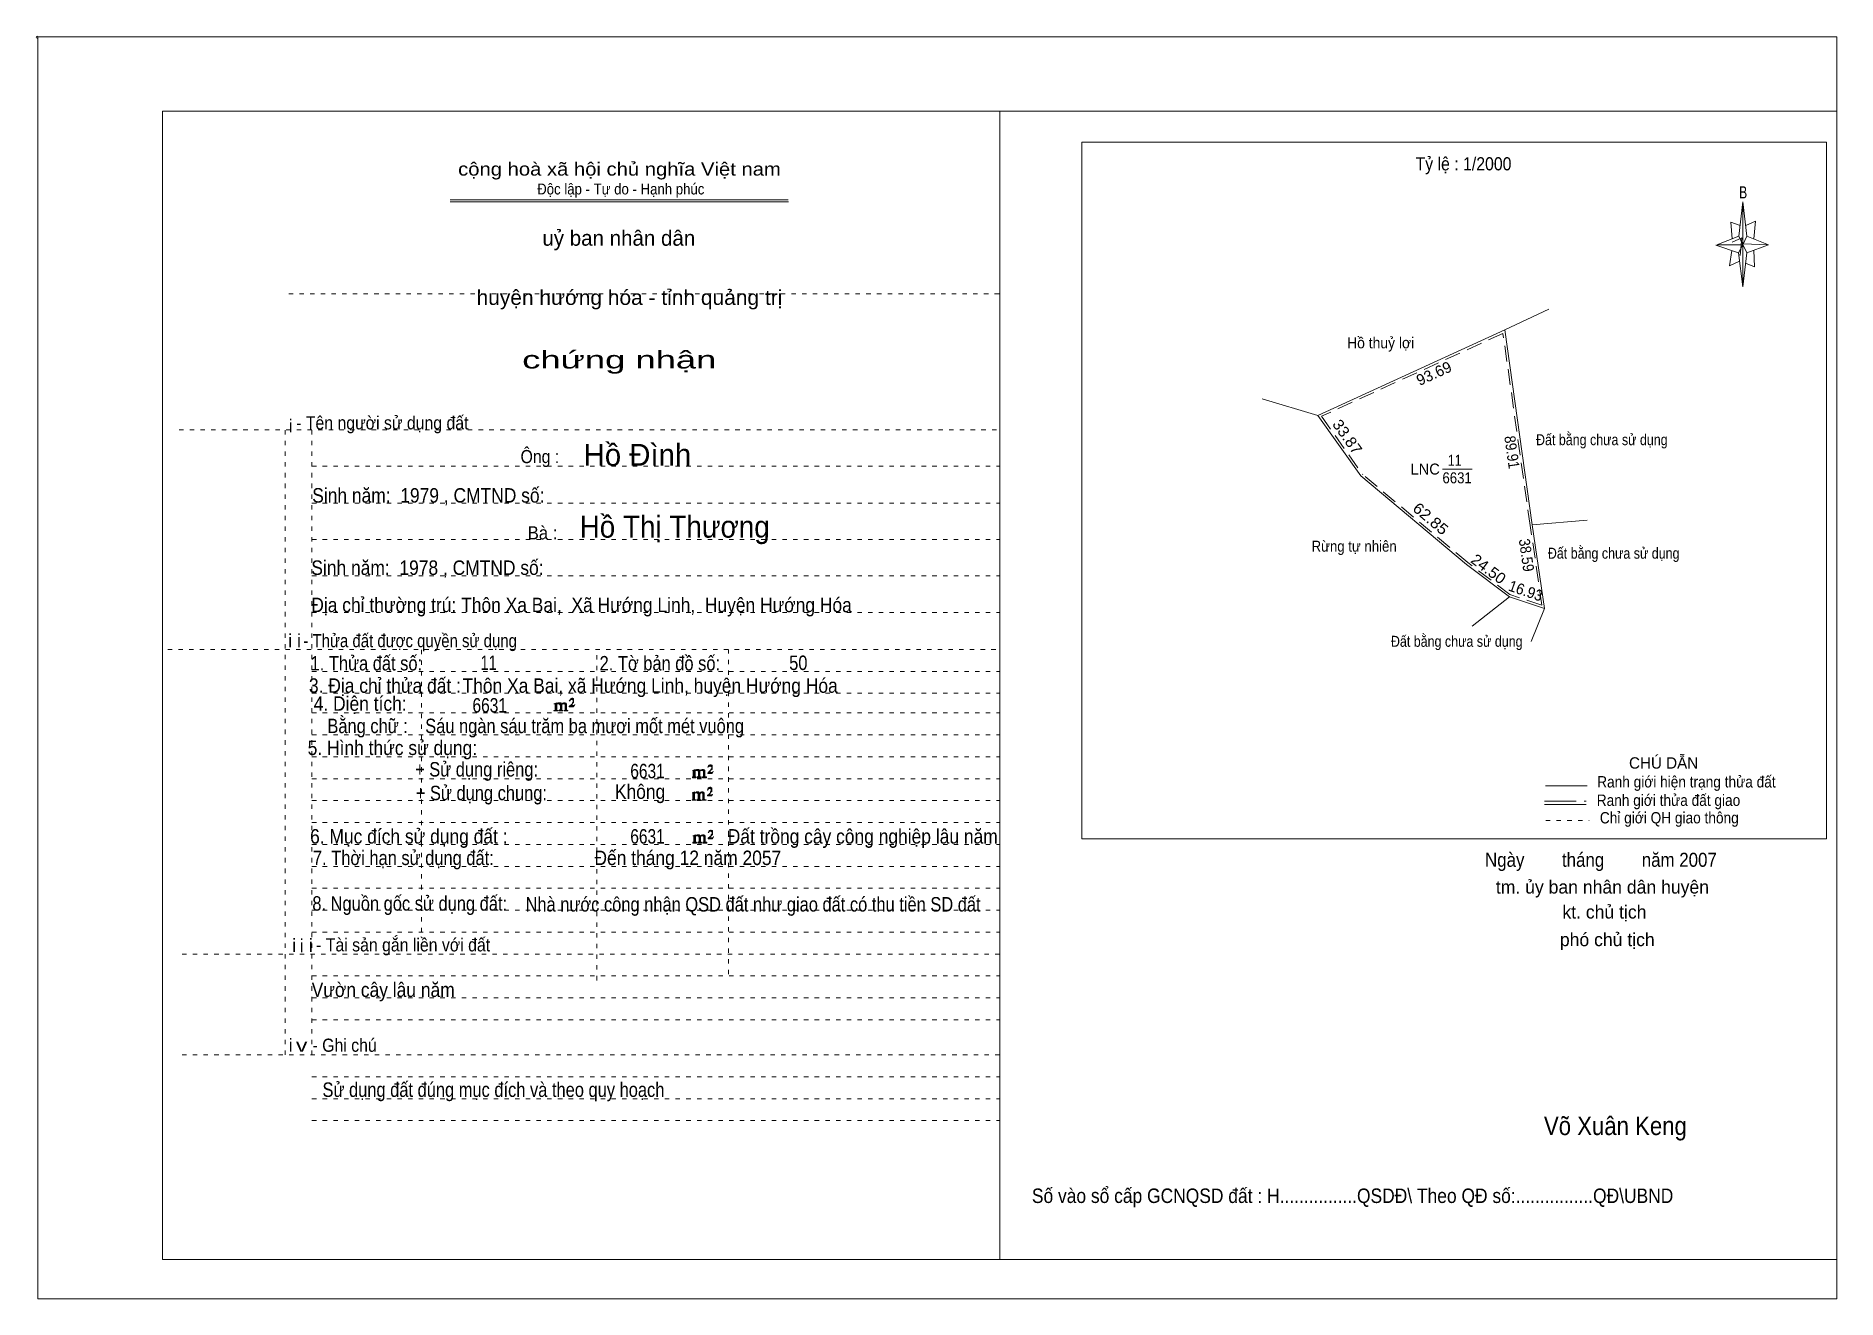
# Model space of a CAD drawing. Header units: centimetres. Extents: x -1.6 to 39.5, y -3.3 to 25.5.
import ezdxf
from ezdxf.enums import TextEntityAlignment as Align

# ---------------------------------------------------------------- set-up
doc = ezdxf.new("R2010")
doc.units = ezdxf.units.CM
doc.header["$LTSCALE"] = 0.12
for name, pattern in [('DOTTED', [1.5, 0.3, -1.2]), ('LONG_DASHED', [7.5, 6, -1.5]), ('MEDIUM_DASHED', [4.5, 3, -1.5])]:
    doc.linetypes.add(name, pattern=pattern)
for name, color, linetype, lineweight in [('1', 7, 'DOTTED', 13), ('10', 7, 'Continuous', 13), ('4', 7, 'Continuous', 13), ('5', 7, 'Continuous', 13), ('50', 7, 'Continuous', 13)]:
    doc.layers.add(name, color=color, linetype=linetype, lineweight=lineweight)

msp = doc.modelspace()

# ---------------------------------------------------------------- hatches: boundary and pattern name
at = {"layer": '50'}
for points in [[(10.27, 10.13), (10.27, 10.12), (10.27, 10.11), (10.25, 10.11), (10.24, 10.11), (10.24, 10.1), (10.33, 10.1), (10.33, 10.11), (10.32, 10.11), (10.31, 10.11), (10.31, 10.12), (10.31, 10.13), (10.31, 10.24), (10.31, 10.25), (10.32, 10.26), (10.34, 10.26), (10.35, 10.26), (10.36, 10.26), (10.37, 10.25), (10.39, 10.22), (10.39, 10.13), (10.37, 10.12), (10.37, 10.11), (10.36, 10.11), (10.35, 10.11), (10.35, 10.1), (10.44, 10.1), (10.44, 10.11), (10.43, 10.11), (10.42, 10.11), (10.42, 10.12), (10.42, 10.13), (10.42, 10.24), (10.44, 10.26), (10.45, 10.26), (10.46, 10.26), (10.49, 10.26), (10.49, 10.25), (10.5, 10.24), (10.5, 10.22), (10.5, 10.13), (10.5, 10.12), (10.49, 10.11), (10.49, 10.11), (10.47, 10.11), (10.47, 10.1), (10.56, 10.1), (10.56, 10.11), (10.55, 10.11), (10.54, 10.11), (10.53, 10.12), (10.53, 10.13), (10.53, 10.2), (10.53, 10.25), (10.53, 10.26), (10.52, 10.27), (10.5, 10.28), (10.47, 10.28), (10.46, 10.28), (10.44, 10.27), (10.41, 10.25), (10.41, 10.26), (10.4, 10.28), (10.39, 10.28), (10.37, 10.28), (10.35, 10.28), (10.34, 10.28), (10.32, 10.26), (10.31, 10.26), (10.31, 10.25), (10.31, 10.25), (10.31, 10.26), (10.31, 10.28), (10.24, 10.26), (10.24, 10.26), (10.25, 10.26), (10.27, 10.25), (10.27, 10.24), (10.27, 10.23)], [(10.69, 10.19), (10.72, 10.24), (10.72, 10.24), (10.71, 10.22), (10.69, 10.22), (10.68, 10.22), (10.63, 10.22), (10.66, 10.26), (10.67, 10.27), (10.69, 10.28), (10.69, 10.3), (10.69, 10.32), (10.69, 10.34), (10.69, 10.35), (10.69, 10.37), (10.68, 10.38), (10.67, 10.38), (10.66, 10.39), (10.65, 10.39), (10.63, 10.38), (10.63, 10.38), (10.62, 10.37), (10.61, 10.35), (10.59, 10.33), (10.61, 10.33), (10.61, 10.35), (10.62, 10.35), (10.63, 10.36), (10.65, 10.36), (10.66, 10.36), (10.67, 10.35), (10.68, 10.35), (10.68, 10.32), (10.68, 10.3), (10.66, 10.28), (10.66, 10.26), (10.65, 10.25), (10.59, 10.2), (10.59, 10.19)], [(13.42, 8.61), (13.42, 8.6), (13.42, 8.59), (13.41, 8.59), (13.4, 8.59), (13.4, 8.57), (13.48, 8.57), (13.48, 8.59), (13.47, 8.59), (13.46, 8.59), (13.46, 8.6), (13.46, 8.61), (13.46, 8.72), (13.46, 8.73), (13.47, 8.74), (13.5, 8.74), (13.51, 8.74), (13.52, 8.74), (13.53, 8.73), (13.54, 8.69), (13.54, 8.61), (13.53, 8.6), (13.53, 8.59), (13.52, 8.59), (13.51, 8.59), (13.51, 8.57), (13.6, 8.57), (13.6, 8.59), (13.58, 8.59), (13.57, 8.59), (13.57, 8.6), (13.57, 8.61), (13.57, 8.72), (13.6, 8.74), (13.61, 8.74), (13.62, 8.74), (13.64, 8.74), (13.64, 8.73), (13.65, 8.72), (13.65, 8.69), (13.65, 8.61), (13.65, 8.6), (13.64, 8.59), (13.64, 8.59), (13.63, 8.59), (13.63, 8.57), (13.72, 8.57), (13.72, 8.59), (13.7, 8.59), (13.69, 8.59), (13.68, 8.6), (13.68, 8.61), (13.68, 8.68), (13.68, 8.73), (13.68, 8.74), (13.67, 8.75), (13.65, 8.76), (13.63, 8.76), (13.62, 8.76), (13.6, 8.75), (13.56, 8.73), (13.56, 8.74), (13.55, 8.76), (13.54, 8.76), (13.53, 8.76), (13.51, 8.76), (13.5, 8.76), (13.47, 8.74), (13.46, 8.74), (13.46, 8.73), (13.46, 8.73), (13.46, 8.74), (13.46, 8.76), (13.4, 8.74), (13.4, 8.74), (13.41, 8.74), (13.42, 8.73), (13.42, 8.72), (13.42, 8.71)], [(13.85, 8.67), (13.87, 8.72), (13.87, 8.72), (13.86, 8.69), (13.85, 8.69), (13.84, 8.69), (13.78, 8.69), (13.82, 8.74), (13.83, 8.75), (13.85, 8.76), (13.85, 8.78), (13.85, 8.79), (13.85, 8.82), (13.85, 8.83), (13.85, 8.85), (13.84, 8.86), (13.83, 8.86), (13.82, 8.87), (13.8, 8.87), (13.78, 8.86), (13.78, 8.86), (13.77, 8.85), (13.76, 8.83), (13.75, 8.81), (13.76, 8.81), (13.76, 8.83), (13.77, 8.83), (13.78, 8.84), (13.8, 8.84), (13.82, 8.84), (13.83, 8.83), (13.84, 8.83), (13.84, 8.79), (13.84, 8.78), (13.82, 8.76), (13.82, 8.74), (13.8, 8.73), (13.75, 8.68), (13.75, 8.67)], [(13.41, 8.09), (13.41, 8.08), (13.41, 8.07), (13.4, 8.07), (13.39, 8.07), (13.39, 8.06), (13.48, 8.06), (13.48, 8.07), (13.47, 8.07), (13.45, 8.07), (13.45, 8.08), (13.45, 8.09), (13.45, 8.2), (13.45, 8.21), (13.47, 8.23), (13.49, 8.23), (13.5, 8.23), (13.51, 8.23), (13.52, 8.21), (13.53, 8.18), (13.53, 8.09), (13.52, 8.08), (13.52, 8.07), (13.51, 8.07), (13.5, 8.07), (13.5, 8.06), (13.59, 8.06), (13.59, 8.07), (13.58, 8.07), (13.57, 8.07), (13.57, 8.08), (13.57, 8.09), (13.57, 8.2), (13.59, 8.23), (13.6, 8.23), (13.61, 8.23), (13.63, 8.23), (13.63, 8.21), (13.64, 8.2), (13.64, 8.18), (13.64, 8.09), (13.64, 8.08), (13.63, 8.07), (13.63, 8.07), (13.62, 8.07), (13.62, 8.06), (13.71, 8.06), (13.71, 8.07), (13.7, 8.07), (13.69, 8.07), (13.67, 8.08), (13.67, 8.09), (13.67, 8.17), (13.67, 8.21), (13.67, 8.23), (13.66, 8.24), (13.64, 8.25), (13.62, 8.25), (13.61, 8.25), (13.59, 8.24), (13.55, 8.21), (13.55, 8.23), (13.54, 8.25), (13.53, 8.25), (13.52, 8.25), (13.5, 8.25), (13.49, 8.25), (13.47, 8.23), (13.45, 8.23), (13.45, 8.21), (13.45, 8.21), (13.45, 8.23), (13.45, 8.25), (13.39, 8.23), (13.39, 8.23), (13.4, 8.23), (13.41, 8.21), (13.41, 8.2), (13.41, 8.19)], [(13.84, 8.16), (13.86, 8.2), (13.86, 8.2), (13.85, 8.18), (13.84, 8.18), (13.83, 8.18), (13.77, 8.18), (13.81, 8.23), (13.82, 8.24), (13.84, 8.25), (13.84, 8.27), (13.84, 8.28), (13.84, 8.3), (13.84, 8.31), (13.84, 8.34), (13.83, 8.35), (13.82, 8.35), (13.81, 8.36), (13.8, 8.36), (13.77, 8.35), (13.77, 8.35), (13.76, 8.34), (13.75, 8.31), (13.74, 8.29), (13.75, 8.29), (13.75, 8.31), (13.76, 8.31), (13.77, 8.33), (13.8, 8.33), (13.81, 8.33), (13.82, 8.31), (13.83, 8.31), (13.83, 8.28), (13.83, 8.27), (13.81, 8.25), (13.81, 8.23), (13.8, 8.21), (13.74, 8.17), (13.74, 8.16)], [(13.43, 7.12), (13.43, 7.11), (13.43, 7.1), (13.42, 7.1), (13.41, 7.1), (13.41, 7.08), (13.49, 7.08), (13.49, 7.1), (13.48, 7.1), (13.47, 7.1), (13.47, 7.11), (13.47, 7.12), (13.47, 7.23), (13.47, 7.24), (13.48, 7.25), (13.51, 7.25), (13.52, 7.25), (13.53, 7.25), (13.54, 7.24), (13.55, 7.2), (13.55, 7.12), (13.54, 7.11), (13.54, 7.1), (13.53, 7.1), (13.52, 7.1), (13.52, 7.08), (13.61, 7.08), (13.61, 7.1), (13.59, 7.1), (13.58, 7.1), (13.58, 7.11), (13.58, 7.12), (13.58, 7.23), (13.61, 7.25), (13.62, 7.25), (13.63, 7.25), (13.65, 7.25), (13.65, 7.24), (13.66, 7.23), (13.66, 7.2), (13.66, 7.12), (13.66, 7.11), (13.65, 7.1), (13.65, 7.1), (13.64, 7.1), (13.64, 7.08), (13.73, 7.08), (13.73, 7.1), (13.71, 7.1), (13.7, 7.1), (13.69, 7.11), (13.69, 7.12), (13.69, 7.19), (13.69, 7.24), (13.69, 7.25), (13.68, 7.26), (13.66, 7.27), (13.64, 7.27), (13.63, 7.27), (13.61, 7.26), (13.57, 7.24), (13.57, 7.25), (13.56, 7.27), (13.55, 7.27), (13.54, 7.27), (13.52, 7.27), (13.51, 7.27), (13.48, 7.25), (13.47, 7.25), (13.47, 7.24), (13.47, 7.24), (13.47, 7.25), (13.47, 7.27), (13.41, 7.25), (13.41, 7.25), (13.42, 7.25), (13.43, 7.24), (13.43, 7.23), (13.43, 7.22)], [(13.86, 7.18), (13.88, 7.23), (13.88, 7.23), (13.87, 7.2), (13.86, 7.2), (13.85, 7.2), (13.79, 7.2), (13.83, 7.25), (13.84, 7.26), (13.86, 7.27), (13.86, 7.29), (13.86, 7.3), (13.86, 7.33), (13.86, 7.34), (13.86, 7.36), (13.85, 7.37), (13.84, 7.37), (13.83, 7.38), (13.81, 7.38), (13.79, 7.37), (13.79, 7.37), (13.78, 7.36), (13.77, 7.34), (13.76, 7.32), (13.77, 7.32), (13.77, 7.34), (13.78, 7.34), (13.79, 7.35), (13.81, 7.35), (13.83, 7.35), (13.84, 7.34), (13.85, 7.34), (13.85, 7.3), (13.85, 7.29), (13.83, 7.27), (13.83, 7.25), (13.81, 7.24), (13.76, 7.19), (13.76, 7.18)]]:
    msp.add_hatch(color=256, dxfattribs=at).paths.add_polyline_path(points)

# ---------------------------------------------------------------- linework, layer by layer
at = {"layer": '1', "linetype": 'Continuous'}
for p, q in [((1.31, -2.42), (1.31, 23.78)), ((1.31, 23.78), (39.51, 23.78)), ((20.41, -2.42), (20.41, 23.78)), ((39.51, -2.42), (39.51, 23.78)), ((7.87, 21.76), (15.58, 21.76)), ((7.87, 21.71), (15.59, 21.71)), ((37.26, 20.55), (36.75, 20.72)), ((1.31, -2.42), (39.51, -2.42))]:
    msp.add_line(p, q, dxfattribs=at)
at = {"layer": '1'}
for p, q in [((4.19, 19.61), (20.41, 19.61)), ((1.69, 16.51), (20.41, 16.51)), ((4.11, 2.25), (4.11, 16.51)), ((4.72, 2.25), (4.72, 16.51)), ((4.72, 15.68), (20.41, 15.68)), ((4.72, 14.84), (20.41, 14.84)), ((4.72, 14.01), (20.41, 14.01)), ((4.72, 13.18), (20.41, 13.18)), ((4.72, 12.34), (20.41, 12.34)), ((1.43, 11.5), (20.41, 11.5)), ((7.22, 5.05), (7.22, 11.5)), ((11.22, 3.95), (11.22, 11.5)), ((14.22, 4.09), (14.22, 11.5)), ((4.72, 11), (20.41, 11)), ((4.72, 10.5), (20.41, 10.5)), ((4.72, 10.05), (20.41, 10.05)), ((4.72, 9.55), (20.41, 9.55)), ((4.72, 9.05), (20.41, 9.05)), ((4.72, 8.55), (20.41, 8.55)), ((4.72, 8.05), (20.41, 8.05)), ((4.72, 7.55), (20.41, 7.55)), ((4.72, 7.05), (20.41, 7.05)), ((4.72, 6.55), (20.41, 6.55)), ((4.72, 6.05), (20.41, 6.05)), ((4.72, 5.55), (20.41, 5.55)), ((4.72, 5.05), (20.41, 5.05)), ((1.76, 4.55), (20.41, 4.55)), ((4.72, 4.05), (20.41, 4.05)), ((4.72, 3.55), (20.41, 3.55)), ((4.72, 3.05), (20.41, 3.05)), ((1.76, 2.25), (20.41, 2.25)), ((4.72, 1.75), (20.41, 1.75)), ((4.72, 1.25), (20.41, 1.25)), ((4.72, 0.75), (20.41, 0.75))]:
    msp.add_line(p, q, dxfattribs=at)
at = {"layer": '1', "linetype": 'Continuous'}
msp.add_lwpolyline([(-1.53, -3.32), (39.51, -3.32), (39.51, 25.48), (-1.53, 25.48)], close=True, dxfattribs=at)
msp.add_lwpolyline([(37.27, 20.35), (37.06, 20.25), (37.11, 20.6)], dxfattribs=at)
at = {"layer": '10'}
for p, q in [((32.94, 19.26), (31.93, 18.79)), ((32.56, 14.34), (31.93, 18.79)), ((27.67, 16.84), (26.4, 17.22)), ((30.51, 15.61), (31.19, 15.61)), ((32.56, 14.34), (33.81, 14.45)), ((32.84, 12.43), (32.56, 14.34)), ((32.04, 12.7), (31.19, 12.03)), ((32.84, 12.43), (32.04, 12.7)), ((32.84, 12.43), (32.53, 11.68))]:
    msp.add_line(p, q, dxfattribs=at)
at = {"layer": '10', "linetype": 'MEDIUM_DASHED'}
for p, q in [((27.75, 16.82), (28.69, 15.49)), ((32.78, 12.51), (32.05, 12.75))]:
    msp.add_line(p, q, dxfattribs=at)
at = {"layer": '10'}
for points in [[(31.93, 18.79), (27.67, 16.84), (28.65, 15.46)], [(32.04, 12.7), (31.06, 13.44), (28.65, 15.46)]]:
    msp.add_lwpolyline(points, dxfattribs=at)
at = {"layer": '10', "linetype": 'MEDIUM_DASHED'}
for points in [[(32.78, 12.51), (32.51, 14.33), (31.89, 18.71), (27.75, 16.82)], [(32.05, 12.75), (31.09, 13.48), (28.68, 15.5)]]:
    msp.add_lwpolyline(points, dxfattribs=at)
at = {"layer": '4'}
for p, q in [((32.86, 8.39), (33.81, 8.39)), ((32.84, 7.96), (33.79, 7.96))]:
    msp.add_line(p, q, dxfattribs=at)
at = {"layer": '4', "linetype": 'LONG_DASHED'}
msp.add_line((32.84, 8.04), (33.79, 8.04), dxfattribs=at)
at = {"layer": '4', "linetype": 'DOTTED'}
msp.add_line((32.87, 7.6), (33.86, 7.6), dxfattribs=at)
at = {"layer": '4'}
msp.add_lwpolyline([(22.28, 23.07), (39.27, 23.07), (39.27, 7.18), (22.28, 7.18)], close=True, dxfattribs=at)
msp.add_circle((-1.55, 25.47), 0.025, dxfattribs=at)
at = {"layer": '5'}
for p, q in [((37.27, 20.93), (37.36, 21.71)), ((37.45, 20.55), (37.36, 19.77)), ((37.45, 20.93), (37.95, 20.73)), ((37.61, 20.61), (37.63, 20.23)), ((37.63, 20.23), (37.42, 20.31))]:
    msp.add_line(p, q, dxfattribs=at)
for points in [[(37.36, 21.71), (37.45, 20.93), (37.36, 20.73)], [(37.36, 20.73), (36.77, 20.73), (37.27, 20.93), (37.45, 20.55), (37.95, 20.73), (37.36, 20.75)], [(37.36, 20.73), (37.36, 19.77), (37.26, 20.55)]]:
    msp.add_lwpolyline(points, close=True, dxfattribs=at)
for points in [[(37.3, 21.17), (37.09, 21.25), (37.12, 20.87)], [(37.43, 21.17), (37.65, 21.27), (37.61, 20.87)], [(37.36, 20.73), (37.27, 20.93), (36.77, 20.73)], [(37.12, 20.79), (37.34, 20.89), (37.3, 20.49)], [(37.36, 20.73), (37.45, 20.55), (37.95, 20.73)]]:
    msp.add_lwpolyline(points, dxfattribs=at)
at = {"layer": '50'}
for points in [[(10.27, 10.13), (10.27, 10.12), (10.27, 10.11), (10.25, 10.11), (10.24, 10.11), (10.24, 10.1), (10.33, 10.1), (10.33, 10.11), (10.32, 10.11), (10.31, 10.11), (10.31, 10.12), (10.31, 10.13), (10.31, 10.24), (10.31, 10.25), (10.32, 10.26), (10.34, 10.26), (10.35, 10.26), (10.36, 10.26), (10.37, 10.25), (10.39, 10.22), (10.39, 10.13), (10.37, 10.12), (10.37, 10.11), (10.36, 10.11), (10.35, 10.11), (10.35, 10.1), (10.44, 10.1), (10.44, 10.11), (10.43, 10.11), (10.42, 10.11), (10.42, 10.12), (10.42, 10.13), (10.42, 10.24), (10.44, 10.26), (10.45, 10.26), (10.46, 10.26), (10.49, 10.26), (10.49, 10.25), (10.5, 10.24), (10.5, 10.22), (10.5, 10.13), (10.5, 10.12), (10.49, 10.11), (10.49, 10.11), (10.47, 10.11), (10.47, 10.1), (10.56, 10.1), (10.56, 10.11), (10.55, 10.11), (10.54, 10.11), (10.53, 10.12), (10.53, 10.13), (10.53, 10.2), (10.53, 10.25), (10.53, 10.26), (10.52, 10.27), (10.5, 10.28), (10.47, 10.28), (10.46, 10.28), (10.44, 10.27), (10.41, 10.25), (10.41, 10.26), (10.4, 10.28), (10.39, 10.28), (10.37, 10.28), (10.35, 10.28), (10.34, 10.28), (10.32, 10.26), (10.31, 10.26), (10.31, 10.25), (10.31, 10.25), (10.31, 10.26), (10.31, 10.28), (10.24, 10.26), (10.24, 10.26), (10.25, 10.26), (10.27, 10.25), (10.27, 10.24), (10.27, 10.23)], [(10.69, 10.19), (10.72, 10.24), (10.72, 10.24), (10.71, 10.22), (10.69, 10.22), (10.68, 10.22), (10.63, 10.22), (10.66, 10.26), (10.67, 10.27), (10.69, 10.28), (10.69, 10.3), (10.69, 10.32), (10.69, 10.34), (10.69, 10.35), (10.69, 10.37), (10.68, 10.38), (10.67, 10.38), (10.66, 10.39), (10.65, 10.39), (10.63, 10.38), (10.63, 10.38), (10.62, 10.37), (10.61, 10.35), (10.59, 10.33), (10.61, 10.33), (10.61, 10.35), (10.62, 10.35), (10.63, 10.36), (10.65, 10.36), (10.66, 10.36), (10.67, 10.35), (10.68, 10.35), (10.68, 10.32), (10.68, 10.3), (10.66, 10.28), (10.66, 10.26), (10.65, 10.25), (10.59, 10.2), (10.59, 10.19)], [(13.42, 8.61), (13.42, 8.6), (13.42, 8.59), (13.41, 8.59), (13.4, 8.59), (13.4, 8.57), (13.48, 8.57), (13.48, 8.59), (13.47, 8.59), (13.46, 8.59), (13.46, 8.6), (13.46, 8.61), (13.46, 8.72), (13.46, 8.73), (13.47, 8.74), (13.5, 8.74), (13.51, 8.74), (13.52, 8.74), (13.53, 8.73), (13.54, 8.69), (13.54, 8.61), (13.53, 8.6), (13.53, 8.59), (13.52, 8.59), (13.51, 8.59), (13.51, 8.57), (13.6, 8.57), (13.6, 8.59), (13.58, 8.59), (13.57, 8.59), (13.57, 8.6), (13.57, 8.61), (13.57, 8.72), (13.6, 8.74), (13.61, 8.74), (13.62, 8.74), (13.64, 8.74), (13.64, 8.73), (13.65, 8.72), (13.65, 8.69), (13.65, 8.61), (13.65, 8.6), (13.64, 8.59), (13.64, 8.59), (13.63, 8.59), (13.63, 8.57), (13.72, 8.57), (13.72, 8.59), (13.7, 8.59), (13.69, 8.59), (13.68, 8.6), (13.68, 8.61), (13.68, 8.68), (13.68, 8.73), (13.68, 8.74), (13.67, 8.75), (13.65, 8.76), (13.63, 8.76), (13.62, 8.76), (13.6, 8.75), (13.56, 8.73), (13.56, 8.74), (13.55, 8.76), (13.54, 8.76), (13.53, 8.76), (13.51, 8.76), (13.5, 8.76), (13.47, 8.74), (13.46, 8.74), (13.46, 8.73), (13.46, 8.73), (13.46, 8.74), (13.46, 8.76), (13.4, 8.74), (13.4, 8.74), (13.41, 8.74), (13.42, 8.73), (13.42, 8.72), (13.42, 8.71)], [(13.85, 8.67), (13.87, 8.72), (13.87, 8.72), (13.86, 8.69), (13.85, 8.69), (13.84, 8.69), (13.78, 8.69), (13.82, 8.74), (13.83, 8.75), (13.85, 8.76), (13.85, 8.78), (13.85, 8.79), (13.85, 8.82), (13.85, 8.83), (13.85, 8.85), (13.84, 8.86), (13.83, 8.86), (13.82, 8.87), (13.8, 8.87), (13.78, 8.86), (13.78, 8.86), (13.77, 8.85), (13.76, 8.83), (13.75, 8.81), (13.76, 8.81), (13.76, 8.83), (13.77, 8.83), (13.78, 8.84), (13.8, 8.84), (13.82, 8.84), (13.83, 8.83), (13.84, 8.83), (13.84, 8.79), (13.84, 8.78), (13.82, 8.76), (13.82, 8.74), (13.8, 8.73), (13.75, 8.68), (13.75, 8.67)], [(13.41, 8.09), (13.41, 8.08), (13.41, 8.07), (13.4, 8.07), (13.39, 8.07), (13.39, 8.06), (13.48, 8.06), (13.48, 8.07), (13.47, 8.07), (13.45, 8.07), (13.45, 8.08), (13.45, 8.09), (13.45, 8.2), (13.45, 8.21), (13.47, 8.23), (13.49, 8.23), (13.5, 8.23), (13.51, 8.23), (13.52, 8.21), (13.53, 8.18), (13.53, 8.09), (13.52, 8.08), (13.52, 8.07), (13.51, 8.07), (13.5, 8.07), (13.5, 8.06), (13.59, 8.06), (13.59, 8.07), (13.58, 8.07), (13.57, 8.07), (13.57, 8.08), (13.57, 8.09), (13.57, 8.2), (13.59, 8.23), (13.6, 8.23), (13.61, 8.23), (13.63, 8.23), (13.63, 8.21), (13.64, 8.2), (13.64, 8.18), (13.64, 8.09), (13.64, 8.08), (13.63, 8.07), (13.63, 8.07), (13.62, 8.07), (13.62, 8.06), (13.71, 8.06), (13.71, 8.07), (13.7, 8.07), (13.69, 8.07), (13.67, 8.08), (13.67, 8.09), (13.67, 8.17), (13.67, 8.21), (13.67, 8.23), (13.66, 8.24), (13.64, 8.25), (13.62, 8.25), (13.61, 8.25), (13.59, 8.24), (13.55, 8.21), (13.55, 8.23), (13.54, 8.25), (13.53, 8.25), (13.52, 8.25), (13.5, 8.25), (13.49, 8.25), (13.47, 8.23), (13.45, 8.23), (13.45, 8.21), (13.45, 8.21), (13.45, 8.23), (13.45, 8.25), (13.39, 8.23), (13.39, 8.23), (13.4, 8.23), (13.41, 8.21), (13.41, 8.2), (13.41, 8.19)], [(13.84, 8.16), (13.86, 8.2), (13.86, 8.2), (13.85, 8.18), (13.84, 8.18), (13.83, 8.18), (13.77, 8.18), (13.81, 8.23), (13.82, 8.24), (13.84, 8.25), (13.84, 8.27), (13.84, 8.28), (13.84, 8.3), (13.84, 8.31), (13.84, 8.34), (13.83, 8.35), (13.82, 8.35), (13.81, 8.36), (13.8, 8.36), (13.77, 8.35), (13.77, 8.35), (13.76, 8.34), (13.75, 8.31), (13.74, 8.29), (13.75, 8.29), (13.75, 8.31), (13.76, 8.31), (13.77, 8.33), (13.8, 8.33), (13.81, 8.33), (13.82, 8.31), (13.83, 8.31), (13.83, 8.28), (13.83, 8.27), (13.81, 8.25), (13.81, 8.23), (13.8, 8.21), (13.74, 8.17), (13.74, 8.16)], [(13.43, 7.12), (13.43, 7.11), (13.43, 7.1), (13.42, 7.1), (13.41, 7.1), (13.41, 7.08), (13.49, 7.08), (13.49, 7.1), (13.48, 7.1), (13.47, 7.1), (13.47, 7.11), (13.47, 7.12), (13.47, 7.23), (13.47, 7.24), (13.48, 7.25), (13.51, 7.25), (13.52, 7.25), (13.53, 7.25), (13.54, 7.24), (13.55, 7.2), (13.55, 7.12), (13.54, 7.11), (13.54, 7.1), (13.53, 7.1), (13.52, 7.1), (13.52, 7.08), (13.61, 7.08), (13.61, 7.1), (13.59, 7.1), (13.58, 7.1), (13.58, 7.11), (13.58, 7.12), (13.58, 7.23), (13.61, 7.25), (13.62, 7.25), (13.63, 7.25), (13.65, 7.25), (13.65, 7.24), (13.66, 7.23), (13.66, 7.2), (13.66, 7.12), (13.66, 7.11), (13.65, 7.1), (13.65, 7.1), (13.64, 7.1), (13.64, 7.08), (13.73, 7.08), (13.73, 7.1), (13.71, 7.1), (13.7, 7.1), (13.69, 7.11), (13.69, 7.12), (13.69, 7.19), (13.69, 7.24), (13.69, 7.25), (13.68, 7.26), (13.66, 7.27), (13.64, 7.27), (13.63, 7.27), (13.61, 7.26), (13.57, 7.24), (13.57, 7.25), (13.56, 7.27), (13.55, 7.27), (13.54, 7.27), (13.52, 7.27), (13.51, 7.27), (13.48, 7.25), (13.47, 7.25), (13.47, 7.24), (13.47, 7.24), (13.47, 7.25), (13.47, 7.27), (13.41, 7.25), (13.41, 7.25), (13.42, 7.25), (13.43, 7.24), (13.43, 7.23), (13.43, 7.22)], [(13.86, 7.18), (13.88, 7.23), (13.88, 7.23), (13.87, 7.2), (13.86, 7.2), (13.85, 7.2), (13.79, 7.2), (13.83, 7.25), (13.84, 7.26), (13.86, 7.27), (13.86, 7.29), (13.86, 7.3), (13.86, 7.33), (13.86, 7.34), (13.86, 7.36), (13.85, 7.37), (13.84, 7.37), (13.83, 7.38), (13.81, 7.38), (13.79, 7.37), (13.79, 7.37), (13.78, 7.36), (13.77, 7.34), (13.76, 7.32), (13.77, 7.32), (13.77, 7.34), (13.78, 7.34), (13.79, 7.35), (13.81, 7.35), (13.83, 7.35), (13.84, 7.34), (13.85, 7.34), (13.85, 7.3), (13.85, 7.29), (13.83, 7.27), (13.83, 7.25), (13.81, 7.24), (13.76, 7.19), (13.76, 7.18)]]:
    msp.add_lwpolyline(points, close=True, dxfattribs=at)

# ---------------------------------------------------------------- texts
at = {"layer": '1'}
for s, height, width, p in [('cộng hoà xã hội chủ nghĩa Việt nam', 0.3, 1.15, (11.735, 22.31)), ('Độc lập - Tự do - Hạnh phúc', 0.25, 0.9, (11.765, 21.88)), ('chứng nhận', 0.4, 1.55, (11.73, 17.91)), ('- Tên người sử dụng đất', 0.3, 0.9, (6.325, 16.52)), ('- Thửa đất được quyền sử dụng', 0.3, 0.85, (6.96, 11.55)), ('- Tài sản gắn liền với đất ', 0.3, 0.9, (6.85, 4.61)), ('v', 0.3, 1.3, (4.485, 2.32)), ('- Ghi chú', 0.3, 0.9, (5.465, 2.32))]:
    msp.add_text(s, height=height, dxfattribs=dict(at, width=width)).set_placement(p, align=Align.CENTER)
for s, height, p in [('uỷ ban nhân dân', 0.35, (11.72, 20.71)), ('i', 0.3, (4.235, 16.45)), ('i', 0.3, (4.225, 11.55)), ('i', 0.3, (4.425, 11.55)), ('i', 0.3, (4.315, 4.6)), ('i', 0.3, (4.485, 4.59)), ('i', 0.3, (4.695, 4.6)), ('i', 0.3, (4.235, 2.32))]:
    msp.add_text(s, height=height, dxfattribs=at).set_placement(p, align=Align.CENTER)
at = {"layer": '10'}
for s, height, width, p in [('Tỷ lệ : 1/2000', 0.3, 0.9, (30.99, 22.43)), ('Hồ thuỷ lợi', 0.25, 0.95, (29.1, 18.37)), ('Đất bằng chưa sử dụng ', 0.25, 0.85, (34.185, 16.16)), ('Hồ Thị Thương', 0.5, 0.95, (12.995, 14.05)), ('Rừng tự nhiên', 0.25, 0.9, (28.495, 13.73)), ('Đất bằng chưa sử dụng ', 0.25, 0.85, (34.455, 13.57)), ('Đất bằng chưa sử dụng ', 0.25, 0.85, (30.875, 11.56)), ('Võ Xuân Keng', 0.42, 0.9, (34.455, 0.42))]:
    msp.add_text(s, height=height, dxfattribs=dict(at, width=width)).set_placement(p, align=Align.CENTER)
msp.add_text('93.69', height=0.25, rotation=24.56, dxfattribs=at).set_placement((30.368, 17.683), align=Align.CENTER)
for s, rotation, width, p in [('33.87', 305.398, 1.05, (28.238, 16.277)), ('89.91', 278.095, 0.9, (31.972, 15.983)), ('62.85', 319.925, 1.1, (30.16, 14.387)), ('38.59', 278.105, 0.9, (32.304, 13.633)), ('24.50', 323.097, 1.05, (31.485, 13.236)), ('16.93', 341.073, 0.95, (32.37, 12.72))]:
    msp.add_text(s, height=0.25, rotation=rotation, dxfattribs=dict(at, width=width)).set_placement(p, align=Align.CENTER)
msp.add_text('Hồ Đình', height=0.5, dxfattribs=at).set_placement((12.145, 15.69), align=Align.CENTER)
msp.add_text('LNC', height=0.25, dxfattribs=at).set_placement((30.45, 15.49), align=Align.RIGHT)
for s, width, p in [('11', 0.85, (30.63, 15.69)), ('6631', 0.9, (30.51, 15.29))]:
    msp.add_text(s, height=0.25, dxfattribs=dict(at, width=width)).set_placement(p)
at = {"layer": '4'}
msp.add_text('CHÚ DẪN', height=0.2591, dxfattribs=at).set_placement((35.555, 8.78), align=Align.CENTER)
at = {"layer": '4', "width": 0.9}
for s, p in [('Ranh giới hiện trạng thửa đất', (36.075, 8.35)), ('Ranh giới thửa đất giao ', (35.71, 7.93)), ('Chỉ giới QH giao thông', (35.685, 7.53))]:
    msp.add_text(s, height=0.2591, dxfattribs=at).set_placement(p, align=Align.CENTER)
at = {"layer": '5', "width": 0.75}
msp.add_text('B', height=0.276, dxfattribs=at).set_placement((37.37, 21.79), align=Align.CENTER)
at = {"layer": '50'}
for s, height, width, p in [('  huyện hướng hóa - tỉnh quảng trị', 0.34, 1.05, (11.83, 19.36)), ('Ông :', 0.3, 0.9, (9.92, 15.75)), ('Sinh năm:  1979 , CMTND số:  ', 0.33, 0.9, (7.485, 14.85)), ('Bà :', 0.3, 0.95, (9.98, 14.01)), ('Sinh năm:  1978 , CMTND số:  ', 0.33, 0.9, (7.465, 13.2)), ('Địa chỉ thường trú: Thôn Xa Bai,  Xã Hướng Linh,  Huyện Hướng Hóa', 0.33, 0.9, (10.87, 12.35)), ('1. Thửa đất số:  ', 0.33, 0.85, (6.065, 11.02)), ('11', 0.33, 0.75, (8.75, 11.03)), ('2. Tờ bản đồ số:  ', 0.33, 0.85, (12.76, 11.02)), ('50', 0.33, 0.85, (15.815, 11.03)), ('3. Địa chỉ thửa đất : ', 0.33, 0.9, (6.44, 10.51)), ('Thôn Xa Bai, xã Hướng Linh, huyện Hướng Hóa', 0.33, 0.9, (12.435, 10.51)), ('4. Diện tích: ', 0.33, 0.9, (5.875, 10.1)), ('6631', 0.33, 0.8, (8.775, 10.06)), ('Bằng chữ :', 0.33, 0.85, (5.99, 9.59)), ('Sáu ngàn sáu trăm ba mươi mốt mét vuông', 0.33, 0.85, (10.94, 9.59)), ('5. Hình thức sử dụng:', 0.33, 0.9, (6.555, 9.09)), ('+ Sử dụng riêng:', 0.33, 0.85, (8.475, 8.6)), ('6631', 0.33, 0.8, (12.375, 8.56)), ('+ Sử dụng chung:', 0.33, 0.85, (8.585, 8.06)), ('Không', 0.33, 0.9, (12.205, 8.09)), ('6. Mục đích sử dụng đất :', 0.33, 0.9, (6.93, 7.07)), ('6631', 0.33, 0.8, (12.375, 7.07)), ('Đất trồng cây công nghiệp lâu năm', 0.33, 0.9, (17.285, 7.07)), ('7. Thời hạn sử dụng đất:', 0.33, 0.85, (6.805, 6.58)), ('Đến tháng 12 năm 2057', 0.33, 0.9, (13.295, 6.58)), ('Ngày        tháng        năm 2007', 0.32, 0.9, (34.125, 6.54)), ('8. Nguồn gốc sử dụng đất:', 0.33, 0.85, (6.95, 5.54)), ('Nhà nước công nhận QSD đất như giao đất có thu tiền SD đất ', 0.33, 0.85, (14.835, 5.52)), ('Vườn cây lâu năm', 0.33, 0.9, (6.345, 3.57)), ('Sử dụng đất đúng mục đích và theo quy hoạch', 0.33, 0.85, (8.86, 1.29)), ('Số vào sổ cấp GCNQSD đất : H................QSDĐ\\ Theo QĐ số:................QĐ\\UBND', 0.33, 0.9, (28.46, -1.13))]:
    msp.add_text(s, height=height, dxfattribs=dict(at, width=width)).set_placement(p, align=Align.CENTER)
for s, p in [('tm. ủy ban nhân dân huyện ', (34.215, 5.93)), ('kt. chủ tịch', (34.205, 5.36)), ('phó chủ tịch', (34.27, 4.73))]:
    msp.add_text(s, height=0.3, dxfattribs=at).set_placement(p, align=Align.CENTER)

doc.saveas('drawing.dxf')
